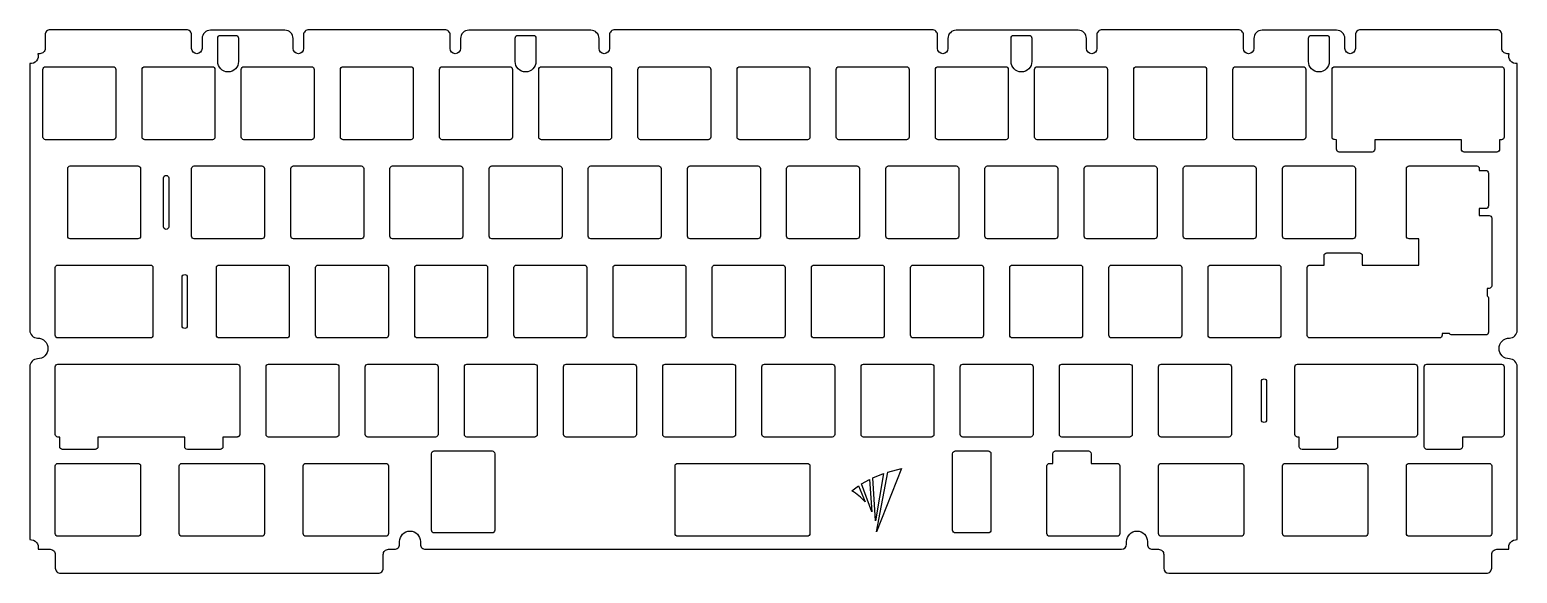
# Model space of a CAD drawing. Header units: millimetres. Extents: x 0 to 286, y 0 to 104.
import ezdxf

# ---------------------------------------------------------------- set-up
doc = ezdxf.new("R2010")
doc.units = ezdxf.units.MM
doc.layers.add('默认', color=18, linetype='Continuous', true_color=0x000000)

msp = doc.modelspace()

# ---------------------------------------------------------------- linework, layer by layer
at = {"layer": '默认', "color": 7, "true_color": 0xffffff}
for points in [[(285.75, 6.46), (285.75, 39.7, 0.414214), (284.25, 41.2, -1), (284.25, 45.2, 0.414214), (285.75, 46.7), (285.75, 97.94, -0.527347), (284.17, 99.85), (283.8, 99.85, -0.414214), (282.8, 100.85), (282.8, 103.45, 0.414214), (281.8, 104.45), (255.65, 104.45, 0.414214), (254.65, 103.45), (254.65, 100.85, -1), (252.65, 100.85), (252.65, 102.75, 0.414214), (251.05, 104.35), (236.75, 104.35, 0.414214), (235.15, 102.75), (235.15, 100.85, -1), (233.15, 100.85), (233.15, 103.45, 0.414214), (232.15, 104.45), (206, 104.45, 0.414214), (205, 103.45), (205, 100.85, -1), (203, 100.85), (203, 102.75, 0.414214), (201.4, 104.35), (177.98, 104.35, 0.414214), (176.38, 102.75), (176.38, 100.85, -1), (174.38, 100.85), (174.38, 103.45, 0.414214), (173.38, 104.45), (112.37, 104.45, 0.414214), (111.37, 103.45), (111.37, 100.85, -1), (109.37, 100.85), (109.37, 102.75, 0.414214), (107.77, 104.35), (84.35, 104.35, 0.414214), (82.75, 102.75), (82.75, 100.85, -1), (80.75, 100.85), (80.75, 103.45, 0.414214), (79.75, 104.45), (53.6, 104.45, 0.414214), (52.6, 103.45), (52.6, 100.85, -1), (50.6, 100.85), (50.6, 102.75, 0.414214), (49, 104.35), (34.7, 104.35, 0.414214), (33.1, 102.75), (33.1, 100.85, -1), (31.1, 100.85), (31.1, 103.45, 0.414214), (30.1, 104.45), (3.95, 104.45, 0.414214), (2.95, 103.45), (2.95, 100.85, -0.414214), (1.95, 99.85), (1.58, 99.85, -0.527347), (0, 97.94), (0, 46.7, 0.414214), (1.5, 45.2, -1), (1.5, 41.2, 0.414214), (0, 39.7), (0, 6.46, -0.51635), (1.59, 4.6), (3.91, 4.6, -0.414214), (4.91, 3.6), (4.91, 1, 0.414214), (5.91, 0), (66.91, 0, 0.414214), (67.91, 1), (67.91, 3.6, -0.414214), (68.91, 4.6), (70.05, 4.6, 0.414214), (71.05, 5.6), (71.05, 6.1, -1), (75.05, 6.1), (75.05, 5.6, 0.414214), (76.05, 4.6), (209.71, 4.6, 0.414213), (210.71, 5.6), (210.71, 6.1, -1), (214.71, 6.1), (214.71, 5.6, 0.414214), (215.71, 4.6), (216.84, 4.6, -0.414214), (217.84, 3.6), (217.84, 1, 0.414114), (218.84, 0), (279.84, 0, 0.414214), (280.84, 1), (280.84, 3.6, -0.414214), (281.84, 4.6), (284.16, 4.6, -0.516318)], [(40.1, 98.35, -1), (36.1, 98.35), (36.1, 102.85, -0.414214), (36.6, 103.35), (39.6, 103.35, -0.414214), (40.1, 102.85)], [(97.25, 98.35, -1), (93.25, 98.35), (93.25, 102.85, -0.414214), (93.75, 103.35), (96.75, 103.35, -0.414214), (97.25, 102.85)], [(192.5, 102.85), (192.5, 98.35, -1), (188.5, 98.35), (188.5, 102.85, -0.414214), (189, 103.35), (192, 103.35, -0.414214)], [(245.65, 102.85, -0.414214), (246.15, 103.35), (249.15, 103.35, -0.414214), (249.65, 102.85), (249.65, 98.35, -1), (245.65, 98.35)], [(16.03, 97.33, -0.414214), (16.53, 96.83), (16.53, 83.83, -0.414214), (16.03, 83.32), (3.03, 83.32, -0.414214), (2.53, 83.83), (2.53, 96.83, -0.414214), (3.03, 97.33)], [(35.08, 97.33, -0.414214), (35.58, 96.83), (35.58, 83.83, -0.414214), (35.08, 83.32), (22.08, 83.32, -0.414214), (21.58, 83.83), (21.58, 96.83, -0.414214), (22.08, 97.33)], [(54.13, 97.33, -0.414214), (54.63, 96.83), (54.63, 83.83, -0.414214), (54.13, 83.32), (41.13, 83.32, -0.414214), (40.63, 83.83), (40.63, 96.83, -0.414214), (41.13, 97.33)], [(73.18, 97.33, -0.414214), (73.68, 96.83), (73.68, 83.83, -0.414214), (73.18, 83.32), (60.18, 83.32, -0.414214), (59.68, 83.83), (59.68, 96.83, -0.414214), (60.18, 97.33)], [(92.23, 97.33, -0.414214), (92.73, 96.83), (92.73, 83.83, -0.414214), (92.23, 83.32), (79.23, 83.32, -0.414214), (78.73, 83.83), (78.73, 96.83, -0.414214), (79.23, 97.33)], [(111.28, 97.33, -0.414214), (111.78, 96.83), (111.78, 83.83, -0.414214), (111.28, 83.32), (98.28, 83.32, -0.414214), (97.78, 83.83), (97.78, 96.83, -0.414214), (98.28, 97.33)], [(130.33, 97.33, -0.414214), (130.83, 96.83), (130.83, 83.83, -0.414214), (130.33, 83.32), (117.33, 83.32, -0.414214), (116.83, 83.83), (116.83, 96.83, -0.414214), (117.33, 97.33)], [(149.38, 97.33, -0.414214), (149.88, 96.83), (149.88, 83.83, -0.414214), (149.38, 83.32), (136.38, 83.32, -0.414214), (135.88, 83.83), (135.88, 96.83, -0.414214), (136.38, 97.33)], [(168.43, 97.33, -0.414214), (168.93, 96.83), (168.93, 83.83, -0.414214), (168.43, 83.32), (155.43, 83.32, -0.414214), (154.93, 83.83), (154.93, 96.83, -0.414214), (155.43, 97.33)], [(187.48, 97.33, -0.414214), (187.98, 96.83), (187.98, 83.83, -0.414214), (187.48, 83.32), (174.48, 83.32, -0.414214), (173.98, 83.83), (173.98, 96.83, -0.414214), (174.48, 97.33)], [(206.53, 97.33, -0.414214), (207.03, 96.83), (207.03, 83.83, -0.414214), (206.53, 83.32), (193.53, 83.32, -0.414214), (193.03, 83.83), (193.03, 96.83, -0.414214), (193.53, 97.33)], [(225.58, 97.33, -0.414214), (226.08, 96.83), (226.08, 83.83, -0.414214), (225.58, 83.32), (212.58, 83.32, -0.414214), (212.08, 83.83), (212.08, 96.83, -0.414214), (212.58, 97.33)], [(244.63, 97.33, -0.414214), (245.13, 96.83), (245.13, 83.83, -0.414214), (244.63, 83.32), (231.63, 83.32, -0.414214), (231.13, 83.83), (231.13, 96.83, -0.414214), (231.63, 97.33)], [(250.18, 83.81), (250.18, 96.83, -0.414214), (250.68, 97.33), (282.73, 97.33, -0.414214), (283.23, 96.83), (283.23, 83.83, -0.414214), (282.73, 83.32), (282.37, 83.32), (282.37, 81.48, -0.414214), (281.85, 80.95), (275.55, 80.95, -0.414214), (275.02, 81.48), (275.02, 83.32), (258.38, 83.32), (258.38, 81.48, -0.414214), (257.85, 80.95), (251.55, 80.95, -0.414214), (251.03, 81.48), (251.03, 83.32), (250.66, 83.33), (250.65, 83.33), (250.64, 83.33), (250.63, 83.33), (250.62, 83.33), (250.61, 83.33), (250.6, 83.33), (250.58, 83.33), (250.57, 83.34), (250.56, 83.34), (250.55, 83.34), (250.54, 83.34), (250.53, 83.35), (250.51, 83.35), (250.5, 83.36), (250.49, 83.36), (250.48, 83.36), (250.47, 83.37), (250.46, 83.38), (250.45, 83.38), (250.43, 83.39), (250.42, 83.39), (250.41, 83.4), (250.4, 83.41), (250.39, 83.41), (250.38, 83.42), (250.37, 83.43), (250.36, 83.44), (250.35, 83.45), (250.34, 83.45), (250.33, 83.46), (250.32, 83.47), (250.31, 83.48), (250.3, 83.49), (250.3, 83.5), (250.29, 83.51), (250.28, 83.52), (250.27, 83.53), (250.26, 83.54), (250.26, 83.55), (250.25, 83.56), (250.24, 83.57), (250.24, 83.58), (250.23, 83.6), (250.23, 83.61), (250.22, 83.62), (250.21, 83.63), (250.21, 83.64), (250.21, 83.65), (250.2, 83.66), (250.2, 83.68), (250.19, 83.69), (250.19, 83.7), (250.19, 83.71), (250.19, 83.72), (250.18, 83.73), (250.18, 83.75), (250.18, 83.76), (250.18, 83.77), (250.18, 83.78), (250.18, 83.79), (250.18, 83.8)], [(20.79, 78.28, -0.414214), (21.29, 77.78), (21.29, 64.78, -0.414214), (20.79, 64.28), (7.79, 64.28, -0.414214), (7.29, 64.78), (7.29, 77.78, -0.414214), (7.79, 78.28)], [(44.6, 78.28, -0.414214), (45.1, 77.78), (45.1, 64.78, -0.414214), (44.6, 64.28), (31.6, 64.28, -0.414214), (31.1, 64.78), (31.1, 77.78, -0.414214), (31.6, 78.28)], [(63.65, 78.28, -0.414214), (64.15, 77.78), (64.15, 64.78, -0.414214), (63.65, 64.28), (50.65, 64.28, -0.414214), (50.15, 64.78), (50.15, 77.78, -0.414214), (50.65, 78.28)], [(82.7, 78.28, -0.414214), (83.2, 77.78), (83.2, 64.78, -0.414214), (82.7, 64.28), (69.7, 64.28, -0.414214), (69.2, 64.78), (69.2, 77.78, -0.414214), (69.7, 78.28)], [(101.75, 78.28, -0.414214), (102.25, 77.78), (102.25, 64.78, -0.414214), (101.75, 64.28), (88.75, 64.28, -0.414214), (88.25, 64.78), (88.25, 77.78, -0.414214), (88.75, 78.28)], [(120.8, 78.28, -0.414214), (121.3, 77.78), (121.3, 64.78, -0.414214), (120.8, 64.28), (107.8, 64.28, -0.414214), (107.3, 64.78), (107.3, 77.78, -0.414214), (107.8, 78.28)], [(139.85, 78.28, -0.414214), (140.35, 77.78), (140.35, 64.78, -0.414214), (139.85, 64.28), (126.85, 64.28, -0.414214), (126.35, 64.78), (126.35, 77.78, -0.414214), (126.85, 78.28)], [(158.9, 78.28, -0.414214), (159.4, 77.78), (159.4, 64.78, -0.414214), (158.9, 64.28), (145.9, 64.28, -0.414214), (145.4, 64.78), (145.4, 77.78, -0.414214), (145.9, 78.28)], [(177.95, 78.28, -0.414214), (178.45, 77.78), (178.45, 64.78, -0.414214), (177.95, 64.28), (164.95, 64.28, -0.414214), (164.45, 64.78), (164.45, 77.78, -0.414214), (164.95, 78.28)], [(197, 78.28, -0.414214), (197.5, 77.78), (197.5, 64.78, -0.414214), (197, 64.28), (184, 64.28, -0.414214), (183.5, 64.78), (183.5, 77.78, -0.414214), (184, 78.28)], [(216.05, 78.28, -0.414214), (216.55, 77.78), (216.55, 64.78, -0.414214), (216.05, 64.28), (203.05, 64.28, -0.414214), (202.55, 64.78), (202.55, 77.78, -0.414214), (203.05, 78.28)], [(235.1, 78.28, -0.414214), (235.6, 77.78), (235.6, 64.78, -0.414214), (235.1, 64.28), (222.1, 64.28, -0.414214), (221.6, 64.78), (221.6, 77.78, -0.414214), (222.1, 78.28)], [(254.15, 78.28, -0.414214), (254.65, 77.78), (254.65, 64.78, -0.414214), (254.15, 64.28), (241.15, 64.28, -0.414214), (240.65, 64.78), (240.65, 77.78, -0.414214), (241.15, 78.28)], [(255.99, 59.22), (266.84, 59.22), (266.84, 64.28), (264.96, 64.28, -0.414214), (264.46, 64.78), (264.46, 77.78, -0.414214), (264.96, 78.28), (277.96, 78.28, -0.414214), (278.46, 77.78), (278.46, 77.42), (279.69, 77.42, -0.414214), (280.22, 76.9), (280.22, 70.6, -0.414214), (279.69, 70.07), (278.46, 70.07), (278.46, 68.75), (280.34, 68.75, -0.414214), (280.84, 68.25), (280.84, 55.25, -0.414214), (280.34, 54.75), (279.99, 54.75), (279.99, 53.33, -0.246032), (280.22, 52.9), (280.22, 46.3, -0.414214), (279.72, 45.8), (273.17, 45.8, -0.275115), (272.71, 46.08), (271.32, 46.08), (271.32, 45.73, -0.414214), (270.82, 45.23), (245.91, 45.22, -0.414214), (245.41, 45.72), (245.41, 58.72), (245.41, 58.74), (245.41, 58.75), (245.41, 58.76), (245.41, 58.77), (245.42, 58.78), (245.42, 58.79), (245.42, 58.8), (245.42, 58.81), (245.42, 58.82), (245.42, 58.83), (245.43, 58.84), (245.43, 58.85), (245.43, 58.86), (245.44, 58.87), (245.44, 58.88), (245.44, 58.89), (245.45, 58.91), (245.45, 58.92), (245.46, 58.93), (245.46, 58.94), (245.46, 58.95), (245.47, 58.96), (245.47, 58.97), (245.48, 58.97), (245.49, 58.98), (245.49, 58.99), (245.5, 59), (245.5, 59.01), (245.51, 59.02), (245.52, 59.03), (245.52, 59.04), (245.53, 59.05), (245.54, 59.06), (245.55, 59.07), (245.55, 59.07), (245.56, 59.08), (245.57, 59.09), (245.58, 59.1), (245.59, 59.11), (245.6, 59.11), (245.61, 59.12), (245.62, 59.13), (245.63, 59.14), (245.64, 59.14), (245.65, 59.15), (245.66, 59.16), (245.67, 59.16), (245.68, 59.17), (245.69, 59.17), (245.7, 59.18), (245.71, 59.18), (245.72, 59.19), (245.73, 59.19), (245.75, 59.2), (245.76, 59.2), (245.77, 59.2), (245.78, 59.21), (245.79, 59.21), (245.8, 59.21), (245.82, 59.21), (245.83, 59.22), (245.84, 59.22), (245.85, 59.22), (245.86, 59.22), (245.88, 59.22), (245.89, 59.22), (245.91, 59.23), (245.94, 59.23), (248.64, 59.22), (248.64, 61.03, -0.414214), (249.17, 61.55), (255.47, 61.55, -0.414214), (255.99, 61.03)], [(25.69, 75.97, -1), (26.69, 75.97), (26.69, 66.58, -1), (25.69, 66.58)], [(23.67, 58.73), (23.67, 45.73, -0.414214), (23.17, 45.23), (5.41, 45.23, -0.414214), (4.91, 45.73), (4.91, 58.73, -0.414214), (5.41, 59.22), (23.17, 59.22, -0.414214)], [(29.27, 56.92, -1), (30.27, 56.92), (30.27, 47.53, -1), (29.27, 47.53)], [(49.36, 59.22, -0.414214), (49.86, 58.73), (49.86, 45.73, -0.414214), (49.36, 45.23), (36.36, 45.23, -0.414214), (35.86, 45.73), (35.86, 58.73, -0.414214), (36.36, 59.22)], [(68.41, 59.22, -0.414214), (68.91, 58.73), (68.91, 45.73, -0.414214), (68.41, 45.23), (55.41, 45.23, -0.414214), (54.91, 45.73), (54.91, 58.73, -0.414214), (55.41, 59.22)], [(87.46, 59.22, -0.414214), (87.96, 58.73), (87.96, 45.73, -0.414214), (87.46, 45.23), (74.46, 45.23, -0.414214), (73.96, 45.73), (73.96, 58.73, -0.414214), (74.46, 59.22)], [(106.51, 59.22, -0.414214), (107.01, 58.73), (107.01, 45.73, -0.414214), (106.51, 45.23), (93.51, 45.23, -0.414214), (93.01, 45.73), (93.01, 58.73, -0.414214), (93.51, 59.22)], [(125.56, 59.22, -0.414214), (126.06, 58.73), (126.06, 45.73, -0.414214), (125.56, 45.23), (112.56, 45.23, -0.414214), (112.06, 45.73), (112.06, 58.73, -0.414214), (112.56, 59.22)], [(144.61, 59.22, -0.414214), (145.11, 58.73), (145.11, 45.73, -0.414214), (144.61, 45.23), (131.61, 45.23, -0.414214), (131.11, 45.73), (131.11, 58.73, -0.414214), (131.61, 59.22)], [(163.66, 59.22, -0.414214), (164.16, 58.73), (164.16, 45.73, -0.414214), (163.66, 45.23), (150.66, 45.23, -0.414214), (150.16, 45.73), (150.16, 58.73, -0.414214), (150.66, 59.22)], [(182.71, 59.22, -0.414214), (183.21, 58.73), (183.21, 45.73, -0.414214), (182.71, 45.23), (169.71, 45.23, -0.414214), (169.21, 45.73), (169.21, 58.73, -0.414214), (169.71, 59.22)], [(201.76, 59.22, -0.414214), (202.26, 58.73), (202.26, 45.73, -0.414214), (201.76, 45.23), (188.76, 45.23, -0.414214), (188.26, 45.73), (188.26, 58.73, -0.414214), (188.76, 59.22)], [(220.81, 59.22, -0.414214), (221.31, 58.73), (221.31, 45.73, -0.414214), (220.81, 45.23), (207.81, 45.23, -0.414214), (207.31, 45.73), (207.31, 58.73, -0.414214), (207.81, 59.22)], [(239.86, 59.22, -0.414214), (240.36, 58.73), (240.36, 45.73, -0.414214), (239.86, 45.23), (226.86, 45.23, -0.414214), (226.36, 45.73), (226.36, 58.73, -0.414214), (226.86, 59.22)], [(30.28, 23.8, -0.414214), (29.76, 24.33), (29.76, 26.18), (13.11, 26.18), (13.11, 24.33, -0.414214), (12.58, 23.8), (6.28, 23.8, -0.414214), (5.76, 24.33), (5.76, 26.18), (5.41, 26.18, -0.414214), (4.91, 26.68), (4.91, 39.68, -0.414214), (5.41, 40.18), (39.84, 40.18, -0.414214), (40.34, 39.68), (40.34, 26.68), (40.34, 26.66), (40.34, 26.65), (40.34, 26.64), (40.34, 26.63), (40.33, 26.62), (40.33, 26.61), (40.33, 26.6), (40.33, 26.59), (40.33, 26.58), (40.32, 26.57), (40.32, 26.56), (40.32, 26.55), (40.32, 26.54), (40.31, 26.53), (40.31, 26.52), (40.31, 26.51), (40.3, 26.5), (40.3, 26.49), (40.29, 26.48), (40.29, 26.47), (40.29, 26.46), (40.28, 26.45), (40.28, 26.44), (40.27, 26.43), (40.26, 26.42), (40.26, 26.41), (40.25, 26.4), (40.25, 26.39), (40.24, 26.38), (40.23, 26.37), (40.23, 26.36), (40.22, 26.35), (40.21, 26.34), (40.2, 26.34), (40.2, 26.33), (40.19, 26.32), (40.18, 26.31), (40.17, 26.3), (40.16, 26.29), (40.15, 26.29), (40.14, 26.28), (40.13, 26.27), (40.12, 26.26), (40.11, 26.26), (40.1, 26.25), (40.09, 26.25), (40.08, 26.24), (40.07, 26.23), (40.06, 26.23), (40.05, 26.22), (40.04, 26.22), (40.03, 26.21), (40.02, 26.21), (40, 26.2), (39.99, 26.2), (39.98, 26.2), (39.97, 26.19), (39.96, 26.19), (39.95, 26.19), (39.93, 26.19), (39.92, 26.18), (39.91, 26.18), (39.9, 26.18), (39.89, 26.18), (39.87, 26.18), (39.86, 26.18), (39.84, 26.17), (39.81, 26.17), (37.11, 26.18), (37.11, 24.33, -0.414214), (36.58, 23.8)], [(58.89, 40.18, -0.414214), (59.39, 39.68), (59.39, 26.68, -0.414214), (58.89, 26.18), (45.89, 26.18, -0.414214), (45.39, 26.68), (45.39, 39.68, -0.414214), (45.89, 40.18)], [(77.94, 40.18, -0.414214), (78.44, 39.68), (78.44, 26.68, -0.414214), (77.94, 26.18), (64.94, 26.18, -0.414214), (64.44, 26.68), (64.44, 39.68, -0.414214), (64.94, 40.18)], [(96.99, 40.18, -0.414214), (97.49, 39.68), (97.49, 26.68, -0.414214), (96.99, 26.18), (83.99, 26.18, -0.414214), (83.49, 26.68), (83.49, 39.68, -0.414214), (83.99, 40.18)], [(116.04, 40.18, -0.414214), (116.54, 39.68), (116.54, 26.68, -0.414214), (116.04, 26.18), (103.04, 26.18, -0.414214), (102.54, 26.68), (102.54, 39.68, -0.414214), (103.04, 40.18)], [(135.09, 40.18, -0.414214), (135.59, 39.68), (135.59, 26.68, -0.414214), (135.09, 26.18), (122.09, 26.18, -0.414214), (121.59, 26.68), (121.59, 39.68, -0.414214), (122.09, 40.18)], [(154.14, 40.18, -0.414214), (154.64, 39.68), (154.64, 26.68, -0.414214), (154.14, 26.18), (141.14, 26.18, -0.414214), (140.64, 26.68), (140.64, 39.68, -0.414214), (141.14, 40.18)], [(173.19, 40.18, -0.414214), (173.69, 39.68), (173.69, 26.68, -0.414214), (173.19, 26.18), (160.19, 26.18, -0.414214), (159.69, 26.68), (159.69, 39.68, -0.414214), (160.19, 40.18)], [(192.24, 40.18, -0.414214), (192.74, 39.68), (192.74, 26.68, -0.414214), (192.24, 26.18), (179.24, 26.18, -0.414214), (178.74, 26.68), (178.74, 39.68, -0.414214), (179.24, 40.18)], [(211.29, 40.18, -0.414214), (211.79, 39.68), (211.79, 26.68, -0.414214), (211.29, 26.18), (198.29, 26.18, -0.414214), (197.79, 26.68), (197.79, 39.68, -0.414214), (198.29, 40.18)], [(230.34, 40.18, -0.414214), (230.84, 39.68), (230.84, 26.68, -0.414214), (230.34, 26.18), (217.34, 26.18, -0.414214), (216.84, 26.68), (216.84, 39.68, -0.414214), (217.34, 40.18)], [(266.56, 26.68, -0.414214), (266.06, 26.18), (251.23, 26.18), (251.23, 24.33, -0.414214), (250.71, 23.8), (244.41, 23.8, -0.414214), (243.88, 24.33), (243.88, 26.18), (243.53, 26.18, -0.414214), (243.03, 26.68), (243.03, 39.68, -0.414214), (243.53, 40.18), (266.06, 40.18, -0.414214), (266.56, 39.68)], [(268.41, 23.8, -0.414214), (267.88, 24.33), (267.88, 39.68, -0.414214), (268.38, 40.18), (282.72, 40.18, -0.414214), (283.22, 39.68), (283.22, 26.68, -0.414214), (282.72, 26.18), (275.23, 26.18), (275.23, 24.33, -0.414214), (274.71, 23.8)], [(236.61, 36.87, -1), (237.61, 36.87), (237.61, 29.48, -1), (236.61, 29.48)], [(88.8, 23.5, -0.414214), (89.32, 22.98), (89.32, 8.28, -0.414214), (88.8, 7.75), (77.7, 7.75, -0.414214), (77.18, 8.28), (77.18, 22.98, -0.414214), (77.7, 23.5)], [(184.64, 22.98), (184.64, 8.28, -0.414214), (184.12, 7.75), (177.82, 7.75, -0.414214), (177.29, 8.28), (177.29, 22.98, -0.414214), (177.82, 23.5), (184.12, 23.5, -0.414214)], [(196.54, 22.98, -0.414214), (197.06, 23.5), (203.36, 23.5, -0.414214), (203.89, 22.98), (203.89, 21.12), (208.91, 21.12, -0.414214), (209.41, 20.62), (209.41, 7.62, -0.414214), (208.91, 7.12), (195.91, 7.12, -0.414214), (195.41, 7.62), (195.41, 20.62, -0.414214), (195.91, 21.12), (196.54, 21.12)], [(20.79, 21.12, -0.414214), (21.29, 20.62), (21.29, 7.62, -0.414214), (20.79, 7.12), (5.41, 7.12, -0.414214), (4.91, 7.62), (4.91, 20.62, -0.414214), (5.41, 21.12)], [(44.6, 21.12, -0.414214), (45.1, 20.62), (45.1, 7.62, -0.414214), (44.6, 7.12), (29.22, 7.12, -0.414214), (28.72, 7.62), (28.72, 20.62, -0.414214), (29.22, 21.12)], [(68.41, 21.12, -0.414214), (68.91, 20.62), (68.91, 7.62, -0.414214), (68.41, 7.12), (53.03, 7.12, -0.414214), (52.53, 7.62), (52.53, 20.62, -0.414214), (53.03, 21.12)], [(149.37, 21.12, -0.414214), (149.87, 20.62), (149.87, 7.62, -0.414214), (149.37, 7.12), (124.47, 7.12, -0.414214), (123.97, 7.62), (123.97, 20.62, -0.414214), (124.47, 21.12)], [(232.72, 21.12, -0.414214), (233.22, 20.62), (233.22, 7.62, -0.414214), (232.72, 7.12), (217.34, 7.12, -0.414214), (216.84, 7.62), (216.84, 20.62, -0.414214), (217.34, 21.12)], [(256.53, 21.12, -0.414214), (257.03, 20.62), (257.03, 7.62, -0.414214), (256.53, 7.12), (241.15, 7.12, -0.414214), (240.65, 7.62), (240.65, 20.62, -0.414214), (241.15, 21.12)], [(280.34, 21.12, -0.414214), (280.84, 20.62), (280.84, 7.62, -0.414214), (280.34, 7.12), (264.96, 7.12, -0.414214), (264.46, 7.62), (264.46, 20.62, -0.414214), (264.96, 21.12)], [(160.47, 13.72, 0.056212), (157.93, 15.87), (159.18, 16.8)]]:
    msp.add_lwpolyline(points, format="xyb", close=True, dxfattribs=at)
for points in [[(164.83, 19.44), (167.48, 20.11), (162.68, 7.94)], [(159.78, 17.19), (161.3, 18.03), (161.79, 11.82)], [(161.98, 18.36), (163.99, 19.17), (162.46, 10.06)]]:
    msp.add_lwpolyline(points, close=True, dxfattribs=at)

doc.saveas('drawing.dxf')
